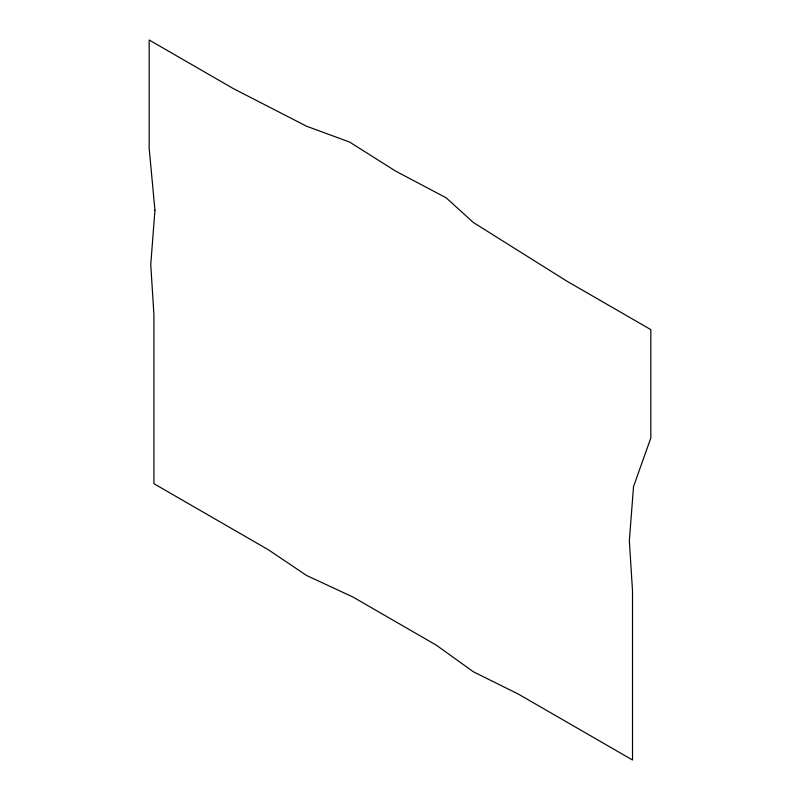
<?xml version="1.0" encoding="UTF-8"?>
<svg xmlns="http://www.w3.org/2000/svg" width="800" height="800" viewBox="0 0 800 800"><rect width="100%" height="100%" fill="white"/><g stroke="black" fill="none" stroke-linecap="round" stroke-linejoin="round"><path stroke-width="1.2" d="M154.94 210.24L150.76 264.54L153.92 314.6L153.92 483.69L268.17 549.65L306.69 575.54L352.89 597L436.26 645.13L473.42 671.8L518.26 694.04L632.51 760L632.51 590.91L629.35 540.85L633.53 486.56L650.82 438L650.82 329.62L566.73 281.07L473.42 222.54L446.09 197.76L395.7 171.15L349.61 142.06L306.69 126.28L233.27 88.55L149.18 40L149.18 148.38L154.94 210.24"/></g></svg>
